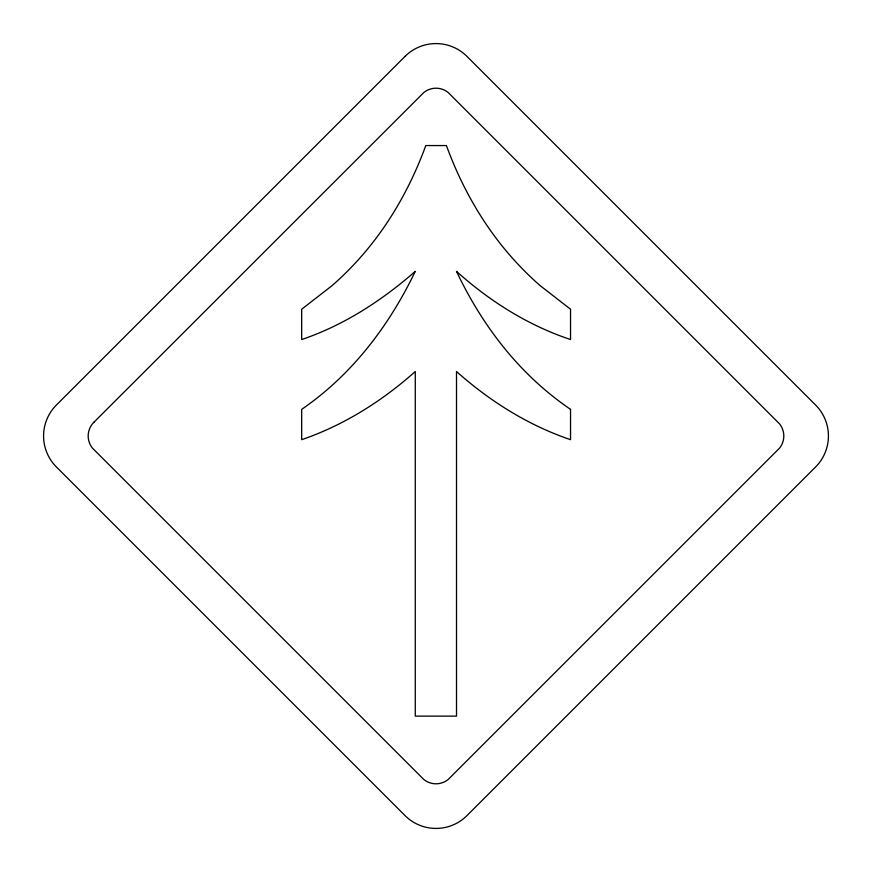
<?xml version="1.0" encoding="UTF-8"?>
<svg xmlns="http://www.w3.org/2000/svg" width="872" height="872" viewBox="0 0 872 872"><rect width="100%" height="100%" fill="white"/><g stroke="black" fill="none" stroke-linecap="round" stroke-linejoin="round"><path stroke-width="1.31" d="M570.539 409.382L570.539 439.673C528.247 425.34 489.748 401.153 456.514 371.516L456.514 716.119L415.279 716.119L415.279 371.516C382.132 401.055 343.808 425.285 301.668 439.673L301.668 409.382A302.769 302.769 0 0 0 327.196 389.664C364.812 357.302 393.872 315.937 415.268 271.377C381.838 300.513 343.906 325.321 301.668 339.535L301.668 309.244L332.188 285.536A315.599 315.599 0 0 0 367.668 248.923C392.934 218.218 412.162 182.837 425.798 145.559L446.41 145.559C460.045 182.837 479.273 218.218 504.528 248.912A315.577 315.577 0 0 0 540.019 285.536L570.539 309.233L570.539 339.535C528.138 325.452 489.617 301.156 456.503 271.366C476.101 312.776 502.555 351.263 536.433 382.296A306.759 306.759 0 0 0 570.539 409.382M93.86 422.31L92.53 423.781A19.315 19.315 0 0 0 92.53 448.208L423.792 779.47A19.315 19.315 0 0 0 448.208 779.459L779.47 448.208A19.315 19.315 0 0 0 779.459 423.781L448.208 92.53A19.315 19.315 0 0 0 423.792 92.541L93.86 422.31M405.022 56.408L56.408 405.022A43.807 43.807 0 0 0 56.647 467.207L404.793 815.353A43.807 43.807 0 0 0 466.978 815.593L815.593 466.967A43.807 43.807 0 0 0 815.222 404.652L466.967 56.408A43.807 43.807 0 0 0 405.022 56.408"/></g></svg>
